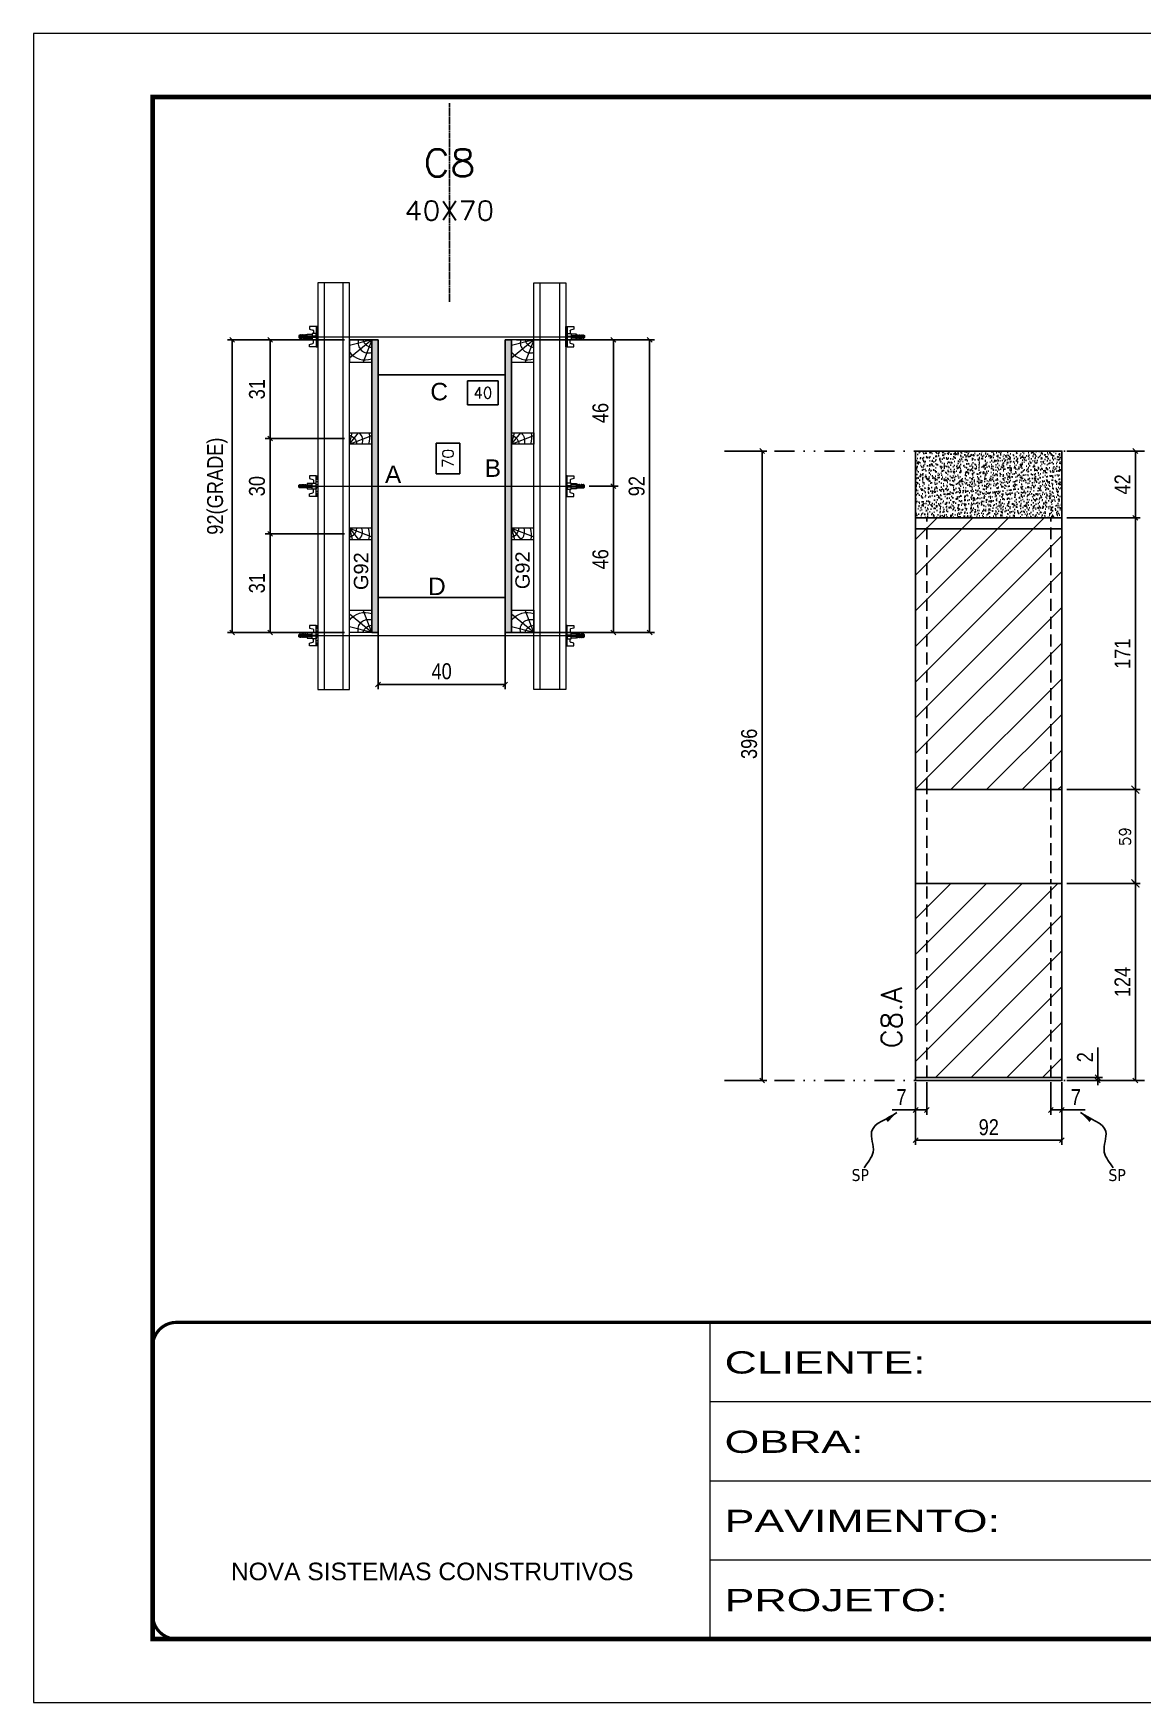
# Model space of a CAD drawing. Extents: x 2949 to 9230, y 1140 to 12527.
# Drawn here: x 6146 to 6844, y 3437 to 4487 of the extents above; entities that cross this region are included whole.
import ezdxf
from ezdxf.enums import TextEntityAlignment as Align

# ---------------------------------------------------------------- set-up
doc = ezdxf.new("R2010")
doc.units = 0
for name, pattern in [('CONTINUO', [0]), ('DASHED', [0.75, 0.5, -0.25]), ('DIVIDE2', [0.625, 0.25, -0.125, 0, -0.125, 0, -0.125]), ('HIDDEN', [0.375, 0.25, -0.125])]:
    doc.linetypes.add(name, pattern=pattern)
for name, color, linetype in [('CHAPA', 1, 'Continuous'), ('COTA', 241, 'Continuous'), ('cotas', 4, 'Continuous'), ('MEIO_PONT', 93, 'Continuous'), ('Nível', 160, 'Continuous'), ('Painéis', 200, 'Continuous'), ('SARR_2.2x7', 40, 'Continuous'), ('Sarrafo de Pressão', 42, 'HIDDEN'), ('texto', 7, 'Continuous'), ('Texto de Titulo', 7, 'Continuous'), ('Texto Qtd Sarr', 242, 'Continuous'), ('TEXTO_GERAL', 7, 'Continuous')]:
    doc.layers.add(name, color=color, linetype=linetype)
for name, color, linetype, lineweight in [('Folhas', 255, 'Continuous', 9), ('Hachura', 251, 'Continuous', 9), ('Madeira', 126, 'Continuous', 18), ('Perfil Metálico', 224, 'Continuous', 18), ('SARRAFO DE PRESSAO', 251, 'DASHED', 9), ('Texto Seção', 7, 'Continuous', 15)]:
    doc.layers.add(name, color=color, linetype=linetype, lineweight=lineweight)
doc.styles.add('ARIAL', font='arial.ttf')
doc.styles.add('COTA TECNICA', font='techl___.ttf', dxfattribs={"height": 10})
doc.styles.add('COTA TECNICA 2X', font='techl___.ttf', dxfattribs={"height": 10})
doc.styles.add('COTA TECNICA-50', font='techl___.ttf', dxfattribs={"height": 10})
doc.styles.add('REGUA-120', font='ROMANS.shx', dxfattribs={"height": 15})
doc.styles.add('ROMANS', font='romans.shx')
doc.styles.add('SANSSERIF', font='sas_____.pfb')
doc.styles.get("Standard").update_dxf_attribs({"font": 'arial.ttf'})
doc.styles.add('Tecnologia', font='')
doc.styles.get('Tecnologia').set_extended_font_data('Forgotten Futurist')
doc.dimstyles.new('COTA PAINEL-50', dxfattribs={"dimtxt": 10, "dimasz": 3, "dimexe": 3, "dimexo": 3, "dimgap": 3, "dimtad": 1, "dimdec": 1, "dimzin": 12, "dimdsep": 46, "dimtxsty": 'COTA TECNICA-50', "dimblk1": 'OBLIQUE', "dimblk2": 'OBLIQUE', "dimsah": 1, "dimcen": 0.9, "dimclrd": 4, "dimclre": 4, "dimclrt": 240, "dimadec": 1, "dimazin": 3, "dimtfac": 1, "dimtdec": 1, "dimtmove": 0, "dimatfit": 3, "dimfxl": 1, "dimtolj": 1, "dimtzin": 12, "dimarcsym": 0})
doc.dimstyles.new('Cota Paínel', dxfattribs={"dimtxt": 7, "dimasz": 5, "dimexe": 3, "dimexo": 3, "dimgap": 3, "dimtad": 1, "dimdec": 1, "dimzin": 12, "dimdsep": 46, "dimtxsty": 'ROMANS', "dimblk": 'ARCHTICK', "dimcen": 0, "dimclrd": 4, "dimclre": 4, "dimclrt": 1, "dimadec": 1, "dimazin": 3, "dimtfac": 1, "dimtdec": 1, "dimtmove": 0, "dimatfit": 3, "dimldrblk": 'OBLIQUE', "dimfxl": 1, "dimtolj": 1, "dimtzin": 12, "dimarcsym": 0})
doc.dimstyles.new('PAINEL', dxfattribs={"dimtxt": 10, "dimasz": 3, "dimexe": 3, "dimexo": 3, "dimgap": 3, "dimtad": 1, "dimdec": 1, "dimzin": 12, "dimdsep": 46, "dimtxsty": 'COTA TECNICA', "dimblk1": 'OBLIQUE', "dimblk2": 'OBLIQUE', "dimsah": 1, "dimcen": 0.9, "dimclrd": 4, "dimclre": 4, "dimclrt": 240, "dimadec": 1, "dimazin": 3, "dimtfac": 1, "dimtdec": 1, "dimtmove": 0, "dimatfit": 3, "dimfxl": 1, "dimtolj": 1, "dimtzin": 12, "dimarcsym": 0})
doc.dimstyles.new('SECAO PILAR', dxfattribs={"dimtxt": 10, "dimasz": 3, "dimexe": 3, "dimexo": 3, "dimgap": 3, "dimtad": 1, "dimdec": 1, "dimlfac": 0.5, "dimzin": 12, "dimdsep": 46, "dimtxsty": 'COTA TECNICA 2X', "dimblk1": 'OBLIQUE', "dimblk2": 'OBLIQUE', "dimsah": 1, "dimcen": 0.9, "dimclrd": 256, "dimclre": 256, "dimclrt": 256, "dimadec": 1, "dimazin": 3, "dimtfac": 1, "dimtdec": 1, "dimtmove": 0, "dimatfit": 3, "dimfxl": 1, "dimtolj": 1, "dimtzin": 12, "dimarcsym": 0})
doc.dimstyles.new('SECÇÃO 2', dxfattribs={"dimtxt": 7, "dimasz": 6, "dimexe": 0.18, "dimexo": 2, "dimgap": -4, "dimtad": 3, "dimdec": 1, "dimlfac": 0.5, "dimzin": 12, "dimdsep": 46, "dimtxsty": 'ROMANS', "dimblk": 'ARCHTICK', "dimcen": 0.09, "dimse1": 1, "dimse2": 1, "dimsd1": 1, "dimsd2": 1, "dimclrd": 180, "dimclre": 5, "dimclrt": 1, "dimadec": 0, "dimazin": 3, "dimtfac": 1, "dimtdec": 1, "dimtofl": 0, "dimtmove": 0, "dimatfit": 3, "dimldrblk": 'ARCHTICK', "dimfxl": 1, "dimtolj": 1, "dimtzin": 0, "dimarcsym": 0})
doc.dimstyles.get("Standard").update_dxf_attribs({"dimtxt": 0.18, "dimasz": 0.18, "dimexe": 0.18, "dimexo": 0.0625, "dimgap": 0.09, "dimtad": 0, "dimtih": 1, "dimtoh": 1, "dimdec": 4, "dimzin": 0, "dimdsep": 46, "dimtxsty": 'Standard', "dimcen": 0.09, "dimadec": 0, "dimazin": 0, "dimtfac": 1, "dimtdec": 4, "dimtofl": 0, "dimtmove": 0, "dimatfit": 3, "dimfxl": 1, "dimtolj": 1, "dimtzin": 0, "dimarcsym": 0})

# ---------------------------------------------------------------- blocks, each defined once
blk = doc.blocks.new('9999999999')
at = {"color": 30, "linetype": 'CONTINUO'}
for p, q in [((98564.6, 34230.2), (98564.6, 34429.4)), ((98564.6, 34379.6), (99584, 34379.6)), ((98564.6, 34329.8), (99488, 34329.8)), ((98564.6, 34280), (99488, 34280))]:
    blk.add_line(p, q, dxfattribs=at)
at = {"color": 30, "linetype": 'CONTINUO', "const_width": 2}
blk.add_lwpolyline([(99584, 34230.2), (99584, 34414.4, 0.414214), (99569, 34429.4), (98229, 34429.4, 0.414214), (98214, 34414.4), (98214, 34245.2, 0.414214), (98229, 34230.2), (99584, 34230.2)], format="xyb", dxfattribs=at)
at = {"layer": 'Folhas'}
blk.add_lwpolyline([(98139, 34190.2), (99624, 34190.2), (99624, 35240.2), (98139, 35240.2)], close=True, dxfattribs=at)
at = {"layer": 'Folhas', "color": 30, "const_width": 3}
blk.add_lwpolyline([(98214, 34230.2), (99584, 34230.2), (99584, 35200.2), (98214, 35200.2)], close=True, dxfattribs=at)
at = {"color": 7, "linetype": 'Continuous', "ltscale": 5, "style": 'ARIAL'}
blk.add_text('NOVA SISTEMAS CONSTRUTIVOS', height=11.059, dxfattribs=at).set_placement((98263.2, 34267.2))
at = {"layer": 'Folhas', "color": 7, "style": 'Tecnologia', "width": 1.5}
for s, p in [('CLIENTE:', (98573.7, 34397.2)), ('OBRA:', (98573.7, 34347.3)), ('PAVIMENTO:', (98573.7, 34297.5)), ('PROJETO:', (98573.7, 34247.7))]:
    blk.add_text(s, height=14, dxfattribs=at).set_placement(p)
blk = doc.blocks.new('*D534')
at = {"layer": 'COTA', "color": 180, "lineweight": -2, "transparency": 16777216}
for p, q in [((6414.3, 4228.9), (6399.3, 4228.9)), ((6399.3, 4228.9), (6399.3, 4209.6)), ((6414.3, 4209.6), (6414.3, 4228.9)), ((6399.3, 4209.6), (6414.3, 4209.6))]:
    blk.add_line(p, q, dxfattribs=at)
at = {"layer": 'Defpoints', "color": 0, "transparency": 16777216}
for p in [(6362.8, 4271.9), (6362.8, 4131.9), (6418.3, 4131.9)]:
    blk.add_point(p, dxfattribs=at)
at = {"layer": 'COTA', "color": 1, "transparency": 16777216, "insert": (6406.8, 4219.3), "char_height": 7, "attachment_point": 5, "rotation": 90, "style": 'ROMANS'}
blk.add_mtext('\\A1;70', dxfattribs=at)
blk = doc.blocks.new('_ArchTick')
at = {"color": 0, "linetype": 'ByBlock', "const_width": 0.15}
blk.add_lwpolyline([(-0.5, -0.5), (0.5, 0.5)], dxfattribs=at)
blk = doc.blocks.new('_Oblique')
at = {"color": 0, "linetype": 'ByBlock', "lineweight": -2}
blk.add_line((-0.5, -0.5), (0.5, 0.5), dxfattribs=at)
blk = doc.blocks.new('*D535')
at = {"layer": 'COTA', "lineweight": -2, "transparency": 16777216}
for p, q in [((6449.8, 4293.9), (6536.6, 4293.9)), ((6533.6, 4293.9), (6533.6, 4109.9)), ((6449.8, 4109.9), (6536.6, 4109.9))]:
    blk.add_line(p, q, dxfattribs=at)
at = {"layer": 'Defpoints', "color": 0, "transparency": 16777216}
for p in [(6446.8, 4293.9), (6446.8, 4109.9), (6533.6, 4109.9)]:
    blk.add_point(p, dxfattribs=at)
at = {"layer": 'COTA', "lineweight": -2, "transparency": 16777216, "xscale": 3, "yscale": 3, "zscale": 3}
for p, rotation in [((6533.6, 4293.9), 90), ((6533.6, 4109.9), 270)]:
    blk.add_blockref('_Oblique', p, dxfattribs=dict(at, rotation=rotation))
at = {"layer": 'COTA', "transparency": 16777216, "insert": (6525.5, 4201.9), "char_height": 10, "attachment_point": 5, "rotation": 90, "style": 'COTA TECNICA 2X'}
blk.add_mtext('\\A1;92', dxfattribs=at)
blk = doc.blocks.new('*D536')
at = {"layer": 'COTA', "lineweight": -2, "transparency": 16777216}
for p, q in [((6483.8, 4293.9), (6513.8, 4293.9)), ((6510.8, 4293.9), (6510.8, 4201.9)), ((6495.6, 4201.9), (6513.8, 4201.9))]:
    blk.add_line(p, q, dxfattribs=at)
at = {"layer": 'Defpoints', "color": 0, "transparency": 16777216}
for p in [(6480.8, 4293.9), (6492.6, 4201.9), (6510.8, 4201.9)]:
    blk.add_point(p, dxfattribs=at)
at = {"layer": 'COTA', "lineweight": -2, "transparency": 16777216, "xscale": 3, "yscale": 3, "zscale": 3}
for p, rotation in [((6510.8, 4293.9), 90), ((6510.8, 4201.9), 270)]:
    blk.add_blockref('_Oblique', p, dxfattribs=dict(at, rotation=rotation))
at = {"layer": 'COTA', "transparency": 16777216, "insert": (6502.7, 4247.9), "char_height": 10, "attachment_point": 5, "rotation": 90, "style": 'COTA TECNICA 2X'}
blk.add_mtext('\\A1;46', dxfattribs=at)
blk = doc.blocks.new('*D537')
at = {"layer": 'COTA', "lineweight": -2, "transparency": 16777216}
for p, q in [((6495.6, 4201.9), (6513.8, 4201.9)), ((6510.8, 4109.9), (6510.8, 4201.9)), ((6483.8, 4109.9), (6513.8, 4109.9))]:
    blk.add_line(p, q, dxfattribs=at)
at = {"layer": 'Defpoints', "color": 0, "transparency": 16777216}
for p in [(6492.6, 4201.9), (6510.8, 4201.9), (6480.8, 4109.9)]:
    blk.add_point(p, dxfattribs=at)
at = {"layer": 'COTA', "lineweight": -2, "transparency": 16777216, "xscale": 3, "yscale": 3, "zscale": 3}
for p, rotation in [((6510.8, 4201.9), 90), ((6510.8, 4109.9), 270)]:
    blk.add_blockref('_Oblique', p, dxfattribs=dict(at, rotation=rotation))
at = {"layer": 'COTA', "transparency": 16777216, "insert": (6502.7, 4155.9), "char_height": 10, "attachment_point": 5, "rotation": 90, "style": 'COTA TECNICA 2X'}
blk.add_mtext('\\A1;46', dxfattribs=at)
blk = doc.blocks.new('*D538')
at = {"layer": 'COTA', "color": 180, "lineweight": -2, "transparency": 16777216}
for p, q in [((6438.3, 4268.1), (6419, 4268.1)), ((6419, 4268.1), (6419, 4253.1)), ((6438.3, 4253.1), (6438.3, 4268.1)), ((6419, 4253.1), (6438.3, 4253.1))]:
    blk.add_line(p, q, dxfattribs=at)
at = {"layer": 'Defpoints', "color": 0, "transparency": 16777216}
for p in [(6362.8, 4271.9), (6442.8, 4271.9), (6442.8, 4249.1)]:
    blk.add_point(p, dxfattribs=at)
at = {"layer": 'COTA', "color": 1, "transparency": 16777216, "insert": (6428.7, 4260.6), "char_height": 7, "attachment_point": 5, "style": 'ROMANS'}
blk.add_mtext('\\A1;40', dxfattribs=at)
blk = doc.blocks.new('titulo1')
at = {"layer": 'Defpoints', "color": 252, "linetype": 'HIDDEN', "ltscale": 2}
blk.add_line((0, 0), (0, 125), dxfattribs=at)
at = {"layer": 'Defpoints', "style": 'ROMANS', "oblique": 15}
blk.add_attdef('FOLHA', text='', height=10, dxfattribs=at).set_placement((0, 15.6), align=Align.MIDDLE_CENTER)
at = {"layer": 'Texto Qtd Sarr', "color": 3, "style": 'ROMANS', "oblique": 15}
for tag, height, p in [('TITULO', 17, (0, 71.4)), ('SEÇÃO', 12, (0, 41.5))]:
    blk.add_attdef(tag, text='', height=height, dxfattribs=at).set_placement(p, align=Align.MIDDLE_CENTER)
blk = doc.blocks.new('PONTALETE')
at = {"layer": 'Madeira'}
for q in [(2.71, 7), (7, 5.76), (7, 1.74)]:
    blk.add_line((0, 0), q, dxfattribs=at)
blk.add_lwpolyline([(0, 0), (7, 0), (7, 7), (0, 7)], close=True, dxfattribs=at)
for centre, radius, start, end in [((2.04, 0.06), 6.23, 37.2818, 109.0913), ((1.09, 0.9), 3.19, 343.603, 109.9847), ((-0.21, -0.78), 3.09, 14.6322, 86.0383)]:
    blk.add_arc(centre, radius, start, end, dxfattribs=at)
blk = doc.blocks.new('*D539')
at = {"layer": 'COTA', "lineweight": -2, "transparency": 16777216}
for p, q in [((6341.8, 4293.9), (6268.1, 4293.9)), ((6271.1, 4293.9), (6271.1, 4109.9)), ((6341.8, 4109.9), (6268.1, 4109.9))]:
    blk.add_line(p, q, dxfattribs=at)
at = {"layer": 'Defpoints', "color": 0, "transparency": 16777216}
for p in [(6344.8, 4293.9), (6271.1, 4109.9), (6344.8, 4109.9)]:
    blk.add_point(p, dxfattribs=at)
at = {"layer": 'COTA', "lineweight": -2, "transparency": 16777216, "xscale": 3, "yscale": 3, "zscale": 3}
for p, rotation in [((6271.1, 4293.9), 90), ((6271.1, 4109.9), 270)]:
    blk.add_blockref('_Oblique', p, dxfattribs=dict(at, rotation=rotation))
at = {"layer": 'COTA', "transparency": 16777216, "insert": (6261.8, 4201.9), "char_height": 10, "attachment_point": 5, "rotation": 90, "style": 'COTA TECNICA 2X'}
blk.add_mtext('\\A1;92(GRADE)', dxfattribs=at)
blk = doc.blocks.new('MEIO PONTALETE')
at = {"layer": 'Madeira'}
for q in [(2.71, 7), (3.5, 2.88), (3.5, 0.87)]:
    blk.add_line((0, 0), q, dxfattribs=at)
blk.add_lwpolyline([(0, 0), (3.5, 0), (3.5, 7), (0, 7)], close=True, dxfattribs=at)
for centre, radius, start, end in [((2.04, 0.06), 6.23, 76.4499, 109.0913), ((1.09, 0.9), 3.19, 40.9063, 109.9847), ((-0.21, -0.78), 3.09, 14.6322, 86.0383)]:
    blk.add_arc(centre, radius, start, end, dxfattribs=at)
blk = doc.blocks.new('*D540')
at = {"layer": 'COTA', "lineweight": -2, "transparency": 16777216}
for p, q in [((6341.8, 4171.9), (6291.9, 4171.9)), ((6294.9, 4171.9), (6294.9, 4109.9)), ((6341.8, 4109.9), (6291.9, 4109.9))]:
    blk.add_line(p, q, dxfattribs=at)
at = {"layer": 'Defpoints', "color": 0, "transparency": 16777216}
for p in [(6344.8, 4171.9), (6294.9, 4109.9), (6344.8, 4109.9)]:
    blk.add_point(p, dxfattribs=at)
at = {"layer": 'COTA', "lineweight": -2, "transparency": 16777216, "xscale": 3, "yscale": 3, "zscale": 3}
for p, rotation in [((6294.9, 4171.9), 90), ((6294.9, 4109.9), 270)]:
    blk.add_blockref('_Oblique', p, dxfattribs=dict(at, rotation=rotation))
at = {"layer": 'COTA', "transparency": 16777216, "insert": (6286.7, 4140.9), "char_height": 10, "attachment_point": 5, "rotation": 90, "style": 'COTA TECNICA 2X'}
blk.add_mtext('\\A1;31', dxfattribs=at)
blk = doc.blocks.new('C')
at = {"layer": 'Hachura', "color": 0}
for p, q in [((0, 3.22), (0, -3.22)), ((0.45, 3.22), (0, 3.22)), ((0.46, 3.16), (0, 3.16)), ((0.46, 3.05), (0, 3.05)), ((0.46, 2.88), (0, 2.88)), ((0, 2.75), (0, -1.16)), ((0.46, 2.65), (0, 2.65)), ((0.46, 2.23), (0, 2.23)), ((0.46, 1.51), (0, 1.51)), ((0.39, 0.49), (0.17, 0.49)), ((0.45, -3.23), (0.45, 3.22)), ((0.45, 3.22), (2.58, 3.22)), ((1.74, 0.97), (0.45, 0.97)), ((1.45, 0.1), (0.45, 0.1)), ((1.35, 1.94), (1.35, 0.96)), ((2.58, 2.39), (1.47, 2.09)), ((1.74, -0.97), (1.74, 0.97)), ((1.74, 0.97), (1.74, 0.84)), ((1.74, 0.97), (1.74, 0.84)), ((1.74, 0.84), (3.35, 0.84)), ((3.35, 0.45), (1.74, 0.45)), ((2.58, 3.22), (2.58, 2.39)), ((3.32, 0.84), (3.32, -0.84)), ((3.35, 0.84), (3.35, -0.84)), ((3.68, 0.45), (3.35, 0.45)), ((3.84, -0.52), (3.35, 0.45)), ((3.35, 0.06), (3.67, -0.57)), ((3.68, 0.45), (4.16, -0.52)), ((3.72, 0.5), (4.25, -0.57)), ((4.37, -0.55), (3.83, 0.53)), ((4.15, 0.45), (3.93, 0.45)), ((4.42, -0.52), (3.93, 0.45)), ((4.15, 0.45), (4.26, 0.45)), ((4.26, 0.45), (4.74, -0.52)), ((4.3, 0.5), (4.83, -0.57)), ((4.95, -0.55), (4.41, 0.53)), ((4.51, 0.45), (4.84, 0.45)), ((5, -0.52), (4.51, 0.45)), ((4.84, 0.45), (5.32, -0.52)), ((4.88, 0.5), (5.41, -0.57)), ((5.53, -0.55), (4.99, 0.53)), ((5.58, -0.52), (5.09, 0.45)), ((5.42, 0.45), (5.09, 0.45)), ((5.58, -0.52), (5.09, 0.45)), ((5.42, 0.45), (5.74, -0.19)), ((5.46, 0.5), (5.74, -0.07)), ((5.74, 0.19), (5.57, 0.53)), ((5.74, 0.32), (5.68, 0.45)), ((5.68, 0.45), (5.74, 0.45)), ((5.74, 0.45), (5.9, 0.29)), ((5.74, 0.45), (5.74, -0.52)), ((5.9, -0.36), (5.9, 0.29)), ((0.45, 0), (0, 0)), ((0.46, -1.52), (0, -1.52)), ((0.46, -2.23), (0, -2.23)), ((0.46, -2.65), (0, -2.65)), ((0.46, -2.88), (0, -2.88)), ((0.46, -3.05), (0, -3.05)), ((0.46, -3.16), (0, -3.16)), ((0, -3.22), (2.57, -3.22)), ((0.08, -0.48), (0.29, -0.48)), ((0.29, -0.48), (0.4, -0.48)), ((0.45, 0), (0.45, -0.97)), ((0.45, -0.16), (1.45, -0.16)), ((0.45, -0.65), (0.45, -0.32)), ((0.45, -3.23), (0.45, -0.65)), ((0.45, -0.97), (1.74, -0.97)), ((1.35, -1.94), (1.35, -0.97)), ((2.58, -2.39), (1.47, -2.1)), ((3.35, -0.32), (1.74, -0.32)), ((3.35, -0.84), (1.74, -0.84)), ((2.58, -3.23), (2.58, -2.39)), ((3.35, -0.07), (3.58, -0.52)), ((3.35, -0.52), (3.58, -0.52)), ((3.84, -0.52), (4.16, -0.52)), ((4.42, -0.52), (4.74, -0.52)), ((4.63, -0.52), (4.74, -0.52)), ((5, -0.52), (5.32, -0.52)), ((5.58, -0.52), (5.74, -0.52)), ((5.74, -0.52), (5.9, -0.36)), ((5.74, -0.52), (5.74, -0.52))]:
    blk.add_line(p, q, dxfattribs=at)
for centre, radius, start, end in [((1.52, 1.94), 0.161, 104.7436, 180), ((1.44, -0.03), 0.129, 272.695, 87.305), ((3.81, 0.39), 0.143, 25.5688, 154.4312), ((4.39, 0.39), 0.143, 25.5688, 154.4312), ((4.97, 0.39), 0.143, 25.5688, 154.4312), ((5.55, 0.39), 0.143, 25.5688, 154.4312), ((0.17, -0.37), 0.174, 221.744, 317.8592), ((1.52, -1.94), 0.161, 180, 255.2564), ((3.71, -0.4), 0.174, 222.1408, 318.256), ((4.29, -0.4), 0.174, 222.1408, 318.256), ((4.87, -0.4), 0.174, 222.1408, 318.256), ((5.45, -0.4), 0.174, 222.1408, 318.256), ((5.61, -0.4), 0.174, 317.8592, 318.256)]:
    blk.add_arc(centre, radius, start, end, dxfattribs=at)
blk = doc.blocks.new('*D477')
at = {"layer": 'COTA', "lineweight": -2, "transparency": 16777216}
for p, q in [((6341.8, 4293.9), (6291.9, 4293.9)), ((6294.9, 4293.9), (6294.9, 4231.9)), ((6341.8, 4231.9), (6291.9, 4231.9))]:
    blk.add_line(p, q, dxfattribs=at)
at = {"layer": 'Defpoints', "color": 0, "transparency": 16777216}
for p in [(6344.8, 4293.9), (6294.9, 4231.9), (6344.8, 4231.9)]:
    blk.add_point(p, dxfattribs=at)
at = {"layer": 'COTA', "lineweight": -2, "transparency": 16777216, "xscale": 3, "yscale": 3, "zscale": 3}
for p, rotation in [((6294.9, 4293.9), 90), ((6294.9, 4231.9), 270)]:
    blk.add_blockref('_Oblique', p, dxfattribs=dict(at, rotation=rotation))
at = {"layer": 'COTA', "transparency": 16777216, "insert": (6286.7, 4262.9), "char_height": 10, "attachment_point": 5, "rotation": 90, "style": 'COTA TECNICA 2X'}
blk.add_mtext('\\A1;31', dxfattribs=at)
blk = doc.blocks.new('*D478')
at = {"layer": 'COTA', "lineweight": -2, "transparency": 16777216}
for p, q in [((6341.8, 4231.9), (6291.9, 4231.9)), ((6294.9, 4231.9), (6294.9, 4171.9)), ((6341.8, 4171.9), (6291.9, 4171.9))]:
    blk.add_line(p, q, dxfattribs=at)
at = {"layer": 'Defpoints', "color": 0, "transparency": 16777216}
for p in [(6344.8, 4231.9), (6294.9, 4171.9), (6344.8, 4171.9)]:
    blk.add_point(p, dxfattribs=at)
at = {"layer": 'COTA', "lineweight": -2, "transparency": 16777216, "xscale": 3, "yscale": 3, "zscale": 3}
for p, rotation in [((6294.9, 4231.9), 90), ((6294.9, 4171.9), 270)]:
    blk.add_blockref('_Oblique', p, dxfattribs=dict(at, rotation=rotation))
at = {"layer": 'COTA', "transparency": 16777216, "insert": (6286.7, 4201.9), "char_height": 10, "attachment_point": 5, "rotation": 90, "style": 'COTA TECNICA 2X'}
blk.add_mtext('\\A1;30', dxfattribs=at)
blk = doc.blocks.new('*D479')
at = {"layer": 'COTA', "lineweight": -2, "transparency": 16777216}
for p, q in [((6362.8, 4125.3), (6362.8, 4074.2)), ((6442.8, 4125.3), (6442.8, 4074.2)), ((6362.8, 4077.2), (6442.8, 4077.2))]:
    blk.add_line(p, q, dxfattribs=at)
at = {"layer": 'Defpoints', "color": 0, "transparency": 16777216}
for p in [(6362.8, 4128.3), (6442.8, 4128.3), (6442.8, 4077.2)]:
    blk.add_point(p, dxfattribs=at)
at = {"layer": 'COTA', "lineweight": -2, "transparency": 16777216, "xscale": 3, "yscale": 3, "zscale": 3, "rotation": 180}
blk.add_blockref('_Oblique', (6362.8, 4077.2), dxfattribs=at)
at = {"layer": 'COTA', "lineweight": -2, "transparency": 16777216, "xscale": 3, "yscale": 3, "zscale": 3}
blk.add_blockref('_Oblique', (6442.8, 4077.2), dxfattribs=at)
at = {"layer": 'COTA', "transparency": 16777216, "insert": (6402.8, 4085.4), "char_height": 10, "attachment_point": 5, "style": 'COTA TECNICA 2X'}
blk.add_mtext('\\A1;40', dxfattribs=at)
blk = doc.blocks.new('*D920')
at = {"layer": 'cotas', "color": 4, "linetype": 'ByBlock', "lineweight": -2, "transparency": 16777216}
for p, q in [((6583.7, 4224), (6607.4, 4224)), ((6604.4, 4224), (6604.4, 3828)), ((6583.7, 3828), (6607.4, 3828))]:
    blk.add_line(p, q, dxfattribs=at)
at = {"layer": 'Defpoints', "color": 0, "linetype": 'ByBlock', "transparency": 16777216}
for p in [(6580.7, 4224), (6580.7, 3828), (6604.4, 3828)]:
    blk.add_point(p, dxfattribs=at)
at = {"layer": 'cotas', "color": 4, "linetype": 'ByBlock', "lineweight": -2, "transparency": 16777216, "xscale": 3, "yscale": 3, "zscale": 3}
for p, rotation in [((6604.4, 4224), 90), ((6604.4, 3828), 270)]:
    blk.add_blockref('_Oblique', p, dxfattribs=dict(at, rotation=rotation))
at = {"layer": 'cotas', "color": 240, "linetype": 'ByBlock', "transparency": 16777216, "insert": (6596.2, 4039.8), "char_height": 10, "attachment_point": 5, "rotation": 90, "style": 'COTA TECNICA'}
blk.add_mtext('\\A1;396', dxfattribs=at)
blk = doc.blocks.new('*D480')
at = {"layer": 'COTA', "color": 4, "lineweight": -2, "transparency": 16777216}
for p, q in [((6700.9, 3827), (6700.9, 3787.5)), ((6792.9, 3827), (6792.9, 3787.5)), ((6700.9, 3790.5), (6792.9, 3790.5))]:
    blk.add_line(p, q, dxfattribs=at)
at = {"layer": 'Defpoints', "color": 0, "transparency": 16777216}
for p in [(6700.9, 3830), (6792.9, 3830), (6792.9, 3790.5)]:
    blk.add_point(p, dxfattribs=at)
at = {"layer": 'COTA', "color": 4, "lineweight": -2, "transparency": 16777216, "xscale": 3, "yscale": 3, "zscale": 3, "rotation": 180}
blk.add_blockref('_Oblique', (6700.9, 3790.5), dxfattribs=at)
at = {"layer": 'COTA', "color": 4, "lineweight": -2, "transparency": 16777216, "xscale": 3, "yscale": 3, "zscale": 3}
blk.add_blockref('_Oblique', (6792.9, 3790.5), dxfattribs=at)
at = {"layer": 'COTA', "color": 240, "transparency": 16777216, "insert": (6746.9, 3798.6), "char_height": 10, "attachment_point": 5, "style": 'COTA TECNICA'}
blk.add_mtext('\\A1;92', dxfattribs=at)
blk = doc.blocks.new('*D481')
at = {"layer": 'COTA', "color": 4, "lineweight": -2, "transparency": 16777216}
for p, q in [((6795.9, 3952), (6842.1, 3952)), ((6839.1, 3828), (6839.1, 3952)), ((6795.9, 3828), (6842.1, 3828))]:
    blk.add_line(p, q, dxfattribs=at)
at = {"layer": 'Defpoints', "color": 0, "transparency": 16777216}
for p in [(6792.9, 3952), (6839.1, 3952), (6792.9, 3828)]:
    blk.add_point(p, dxfattribs=at)
at = {"layer": 'COTA', "color": 4, "lineweight": -2, "transparency": 16777216, "xscale": 3, "yscale": 3, "zscale": 3}
for p, rotation in [((6839.1, 3952), 90), ((6839.1, 3828), 270)]:
    blk.add_blockref('_Oblique', p, dxfattribs=dict(at, rotation=rotation))
at = {"layer": 'COTA', "color": 240, "transparency": 16777216, "insert": (6831, 3890), "char_height": 10, "attachment_point": 5, "rotation": 90, "style": 'COTA TECNICA-50'}
blk.add_mtext('\\A1;124', dxfattribs=at)
blk = doc.blocks.new('*D482')
at = {"layer": 'COTA', "color": 4, "lineweight": -2, "transparency": 16777216}
for p, q in [((6815.4, 3830), (6815.4, 3848.8)), ((6795.9, 3830), (6818.4, 3830)), ((6795.9, 3828), (6818.4, 3828)), ((6815.4, 3828), (6815.4, 3830)), ((6815.4, 3828), (6815.4, 3825))]:
    blk.add_line(p, q, dxfattribs=at)
at = {"layer": 'Defpoints', "color": 0, "transparency": 16777216}
for p in [(6792.9, 3830), (6792.9, 3828), (6815.4, 3828)]:
    blk.add_point(p, dxfattribs=at)
at = {"layer": 'COTA', "color": 4, "lineweight": -2, "transparency": 16777216, "xscale": 3, "yscale": 3, "zscale": 3}
for p, rotation in [((6815.4, 3830), 270), ((6815.4, 3828), 90)]:
    blk.add_blockref('_Oblique', p, dxfattribs=dict(at, rotation=rotation))
at = {"layer": 'COTA', "color": 240, "transparency": 16777216, "insert": (6807.4, 3842.7), "char_height": 10, "attachment_point": 5, "rotation": 90, "style": 'COTA TECNICA-50'}
blk.add_mtext('\\A1;2', dxfattribs=at)
blk = doc.blocks.new('*D483')
at = {"layer": 'COTA', "color": 4, "linetype": 'ByBlock', "lineweight": -2, "transparency": 16777216}
for p, q in [((6795.9, 4182), (6842.1, 4182)), ((6839.1, 4011), (6839.1, 4182)), ((6795.9, 4011), (6842.1, 4011))]:
    blk.add_line(p, q, dxfattribs=at)
at = {"layer": 'Defpoints', "color": 0, "linetype": 'ByBlock', "transparency": 16777216}
for p in [(6792.9, 4182), (6839.1, 4182), (6792.9, 4011)]:
    blk.add_point(p, dxfattribs=at)
at = {"layer": 'COTA', "color": 4, "linetype": 'ByBlock', "lineweight": -2, "transparency": 16777216, "xscale": 3, "yscale": 3, "zscale": 3}
for p, rotation in [((6839.1, 4182), 90), ((6839.1, 4011), 270)]:
    blk.add_blockref('_Oblique', p, dxfattribs=dict(at, rotation=rotation))
at = {"layer": 'COTA', "color": 240, "linetype": 'ByBlock', "transparency": 16777216, "insert": (6831, 4096.5), "char_height": 10, "attachment_point": 5, "rotation": 90, "style": 'COTA TECNICA'}
blk.add_mtext('\\A1;171', dxfattribs=at)
blk = doc.blocks.new('*D921')
at = {"layer": 'COTA', "color": 4, "linetype": 'ByBlock', "lineweight": -2, "transparency": 16777216}
for p, q in [((6795.9, 4224), (6842.1, 4224)), ((6839.1, 4224), (6839.1, 4182)), ((6795.9, 4182), (6842.1, 4182))]:
    blk.add_line(p, q, dxfattribs=at)
at = {"layer": 'Defpoints', "color": 0, "linetype": 'ByBlock', "transparency": 16777216}
for p in [(6792.9, 4224), (6792.9, 4182), (6839.1, 4182)]:
    blk.add_point(p, dxfattribs=at)
at = {"layer": 'COTA', "color": 4, "linetype": 'ByBlock', "lineweight": -2, "transparency": 16777216, "xscale": 3, "yscale": 3, "zscale": 3}
for p, rotation in [((6839.1, 4224), 90), ((6839.1, 4182), 270)]:
    blk.add_blockref('_Oblique', p, dxfattribs=dict(at, rotation=rotation))
at = {"layer": 'COTA', "color": 240, "linetype": 'ByBlock', "transparency": 16777216, "insert": (6831, 4203), "char_height": 10, "attachment_point": 5, "rotation": 90, "style": 'COTA TECNICA'}
blk.add_mtext('\\A1;42', dxfattribs=at)
blk = doc.blocks.new('*D402')
at = {"layer": 'COTA', "color": 4, "lineweight": -2, "transparency": 16777216}
for p, q in [((6700.9, 3825), (6700.9, 3806.5)), ((6707.9, 3827), (6707.9, 3806.5)), ((6700.9, 3809.5), (6686.1, 3809.5)), ((6707.9, 3809.5), (6700.9, 3809.5))]:
    blk.add_line(p, q, dxfattribs=at)
at = {"layer": 'Defpoints', "color": 0, "transparency": 16777216}
for p in [(6700.9, 3828), (6707.9, 3830), (6700.9, 3809.5)]:
    blk.add_point(p, dxfattribs=at)
at = {"layer": 'COTA', "color": 4, "lineweight": -2, "transparency": 16777216, "xscale": 3, "yscale": 3, "zscale": 3, "rotation": 180}
blk.add_blockref('_Oblique', (6700.9, 3809.5), dxfattribs=at)
at = {"layer": 'COTA', "color": 4, "lineweight": -2, "transparency": 16777216, "xscale": 3, "yscale": 3, "zscale": 3}
blk.add_blockref('_Oblique', (6707.9, 3809.5), dxfattribs=at)
at = {"layer": 'COTA', "color": 240, "transparency": 16777216, "insert": (6692, 3817.6), "char_height": 10, "attachment_point": 5, "style": 'COTA TECNICA-50'}
blk.add_mtext('\\A1;7', dxfattribs=at)
blk = doc.blocks.new('*D403')
at = {"layer": 'COTA', "color": 4, "lineweight": -2, "transparency": 16777216}
for p, q in [((6785.9, 3827), (6785.9, 3806.5)), ((6792.9, 3825), (6792.9, 3806.5)), ((6785.9, 3809.5), (6792.9, 3809.5)), ((6792.9, 3809.5), (6807.6, 3809.5))]:
    blk.add_line(p, q, dxfattribs=at)
at = {"layer": 'Defpoints', "color": 0, "transparency": 16777216}
for p in [(6785.9, 3830), (6792.9, 3828), (6792.9, 3809.5)]:
    blk.add_point(p, dxfattribs=at)
at = {"layer": 'COTA', "color": 4, "lineweight": -2, "transparency": 16777216, "xscale": 3, "yscale": 3, "zscale": 3, "rotation": 180}
blk.add_blockref('_Oblique', (6785.9, 3809.5), dxfattribs=at)
at = {"layer": 'COTA', "color": 4, "lineweight": -2, "transparency": 16777216, "xscale": 3, "yscale": 3, "zscale": 3}
blk.add_blockref('_Oblique', (6792.9, 3809.5), dxfattribs=at)
at = {"layer": 'COTA', "color": 240, "transparency": 16777216, "insert": (6801.7, 3817.6), "char_height": 10, "attachment_point": 5, "style": 'COTA TECNICA-50'}
blk.add_mtext('\\A1;7', dxfattribs=at)
blk = doc.blocks.new('*D1117')
at = {"layer": 'COTA', "color": 4, "lineweight": -2, "transparency": 16777216}
for p, q in [((6795.9, 4011), (6842.1, 4011)), ((6839.1, 4011), (6839.1, 3952)), ((6795.9, 3952), (6842.1, 3952))]:
    blk.add_line(p, q, dxfattribs=at)
at = {"layer": 'Defpoints', "color": 0, "transparency": 16777216}
for p in [(6792.9, 4011), (6792.9, 3952), (6839.1, 3952)]:
    blk.add_point(p, dxfattribs=at)
at = {"layer": 'COTA', "color": 4, "lineweight": -2, "transparency": 16777216, "xscale": 5, "yscale": 5, "zscale": 5}
for p, rotation in [((6839.1, 4011), 90), ((6839.1, 3952), 270)]:
    blk.add_blockref('_ArchTick', p, dxfattribs=dict(at, rotation=rotation))
at = {"layer": 'COTA', "color": 1, "transparency": 16777216, "insert": (6832.6, 3981.5), "char_height": 7, "attachment_point": 5, "rotation": 90, "style": 'ROMANS'}
blk.add_mtext('\\A1;59', dxfattribs=at)

msp = doc.modelspace()

# ---------------------------------------------------------------- hatches: boundary and pattern name
at = {"layer": 'COTA', "linetype": 'ByBlock'}
h = msp.add_hatch(dxfattribs=at)
h.set_pattern_fill('AR-CONC', color=256, scale=0.03)
h.set_pattern_definition([(50, (-122874.9665, -21505.8954), (5.46554007, -0.47817257), [0.5715, -6.2865]), (355, (-122874.9665, -21505.8954), (-1.05730264, 5.73170536), [0.4572, -5.02921753]), (100.4514447, (-122874.511, -21505.935), (4.40823741, 5.25353256), [0.48570026, -5.34270734]), (46.1842, (-122874.9665, -21504.3714), (8.13237123, -1.26126984), [0.85725, -9.42975]), (96.6355576, (-122874.289, -21504.4765), (7.122124, 7.42278374), [0.7285507, -8.01406824]), (351.184151, (-122874.9665, -21504.371), (7.122124, 7.42278374), [0.685799, -7.54379196]), (21, (-122874.2045, -21504.7524), (4.54843174, -3.06795595), [0.5715, -6.2865]), (326, (-122874.2045, -21504.7524), (1.85406085, 5.52563898), [0.4572, -5.0292]), (71.451445, (-122873.8255, -21505.008), (6.40249258, 2.45768307), [0.48570026, -5.34269813]), (37.5, (-122874.9665, -21505.8954), (0.092658098, 2.536651166), [0, -4.96824, 0, -5.1054, 0, -5.04825]), (7.5, (-122874.9665, -21505.8954), (2.004589875, 3.005417245), [0, -2.91084, 0, -4.85394, 0, -1.92405]), (327.5, (-122876.6658, -21505.8954), (4.067717855, -0.17186232), [0, -1.905, 0, -5.9436, 0, -7.8867]), (317.5, (-122877.4278, -21505.8954), (4.44387544, 0.76279473), [0, -2.4765, 0, -3.94716, 0, -5.6007])])
h.paths.add_polyline_path([(6792.86, 4181.99), (6792.86, 4223.99), (6700.86, 4223.99), (6700.86, 4181.99)])
at = {"layer": 'Hachura'}
h = msp.add_hatch(color=256, dxfattribs=at)
h.dxf.hatch_style = 1
h.paths.add_polyline_path([(6362.83, 4109.89), (6358.83, 4109.89), (6358.83, 4293.89), (6362.83, 4293.89)])
h = msp.add_hatch(color=256, dxfattribs=at)
h.dxf.hatch_style = 1
h.paths.add_polyline_path([(6362.83, 4109.89), (6358.83, 4109.89), (6358.83, 4293.89), (6362.83, 4293.89)])
h = msp.add_hatch(color=256, dxfattribs=at)
h.dxf.hatch_style = 1
h.paths.add_polyline_path([(6442.83, 4109.89), (6446.83, 4109.89), (6446.83, 4293.89), (6442.83, 4293.89)])
h = msp.add_hatch(color=256, dxfattribs=at)
h.dxf.hatch_style = 1
h.paths.add_polyline_path([(6442.83, 4109.89), (6446.83, 4109.89), (6446.83, 4293.89), (6442.83, 4293.89)])
at = {"layer": 'Hachura', "linetype": 'ByBlock'}
h = msp.add_hatch(dxfattribs=at)
h.set_pattern_fill('ANSI31', color=256, scale=5)
h.set_pattern_definition([(45, (-122874.967, -21505.895), (-11.2253202, 11.2253202), [])])
h.paths.add_polyline_path([(6792.86, 4181.99), (6700.86, 4181.99), (6700.86, 4010.99), (6792.86, 4010.99)])
h = msp.add_hatch(dxfattribs=at)
h.set_pattern_fill('ANSI31', color=256, scale=5)
h.set_pattern_definition([(45, (-122874.967, -21564.895), (-11.2253202, 11.2253202), [])])
h.paths.add_polyline_path([(6792.86, 3951.99), (6700.86, 3951.99), (6700.86, 3829.99), (6792.86, 3829.99)])

# ---------------------------------------------------------------- linework, layer by layer
at = {"layer": 'CHAPA'}
for points in [[(6362.83, 4109.89), (6358.83, 4109.89), (6358.83, 4293.89), (6362.83, 4293.89)], [(6362.83, 4109.89), (6358.83, 4109.89), (6358.83, 4293.89), (6362.83, 4293.89)], [(6442.83, 4109.89), (6446.83, 4109.89), (6446.83, 4293.89), (6442.83, 4293.89)], [(6442.83, 4109.89), (6446.83, 4109.89), (6446.83, 4293.89), (6442.83, 4293.89)]]:
    msp.add_lwpolyline(points, close=True, dxfattribs=at)
at = {"layer": 'COTA', "linetype": 'ByBlock'}
msp.add_lwpolyline([(6700.86, 4181.99), (6792.86, 4181.99), (6792.86, 4223.99), (6700.86, 4223.99)], close=True, dxfattribs=at)
at = {"layer": 'Hachura'}
for p, q in [((6314.03, 4295.89), (6487.83, 4295.9)), ((6314.03, 4201.89), (6487.83, 4201.88)), ((6314.03, 4107.89), (6487.83, 4107.88))]:
    msp.add_line(p, q, dxfattribs=at)
at = {"layer": 'Madeira'}
for points in [[(6358.83, 4109.89), (6344.83, 4109.89), (6344.83, 4293.89), (6358.83, 4293.89)], [(6446.83, 4109.89), (6460.83, 4109.89), (6460.83, 4293.89), (6446.83, 4293.89)]]:
    msp.add_lwpolyline(points, close=True, dxfattribs=at)
at = {"layer": 'Nível', "color": 4, "linetype": 'DIVIDE2', "ltscale": 50}
for p, q in [((6580.69, 4223.99), (7591.03, 4223.99)), ((6580.69, 3827.99), (7591.03, 3827.99))]:
    msp.add_line(p, q, dxfattribs=at)
at = {"layer": 'Painéis'}
for p, q in [((6792.86, 4181.99), (6700.86, 4181.99)), ((6700.86, 3951.99), (6700.86, 4010.99)), ((6792.86, 4010.99), (6792.86, 3951.99))]:
    msp.add_line(p, q, dxfattribs=at)
for points in [[(6442.83, 4271.89), (6362.83, 4271.89), (6362.83, 4131.89), (6442.83, 4131.89)], [(6700.86, 4010.99), (6792.86, 4010.99), (6792.86, 4181.99), (6700.86, 4181.99)], [(6700.86, 3829.99), (6792.86, 3829.99), (6792.86, 3951.99), (6700.86, 3951.99)], [(6700.86, 3829.99), (6792.86, 3829.99), (6792.86, 3827.99), (6700.86, 3827.99)]]:
    msp.add_lwpolyline(points, close=True, dxfattribs=at)
at = {"layer": 'Perfil Metálico'}
for points in [[(6324.83, 4073.89), (6344.83, 4073.89), (6344.83, 4329.89), (6324.83, 4329.89)], [(6340.83, 4329.89), (6328.83, 4329.89), (6328.83, 4073.89), (6340.83, 4073.89)], [(6480.83, 4073.89), (6460.83, 4073.89), (6460.83, 4329.89), (6480.83, 4329.89)], [(6464.83, 4329.89), (6476.83, 4329.89), (6476.83, 4073.89), (6464.83, 4073.89)]]:
    msp.add_lwpolyline(points, close=True, dxfattribs=at)
at = {"layer": 'SARR_2.2x7'}
msp.add_line((6700.86, 4174.99), (6792.86, 4174.99), dxfattribs=at)
at = {"layer": 'Sarrafo de Pressão', "ltscale": 30}
for p, q in [((6707.86, 4010.99), (6707.86, 4181.99)), ((6785.86, 4010.99), (6785.86, 4181.99)), ((6707.86, 3951.99), (6707.86, 4010.99)), ((6785.86, 4010.99), (6785.86, 3951.99)), ((6707.86, 3829.99), (6707.86, 3951.99)), ((6785.86, 3829.99), (6785.86, 3951.99))]:
    msp.add_line(p, q, dxfattribs=at)

# ---------------------------------------------------------------- block references
at = {"layer": 'Hachura', "linetype": 'Continuous', "yscale": 2, "zscale": 2, "rotation": 180}
for p, xscale in [((6324.83, 4295.89), 2), ((6480.83, 4295.89), -2)]:
    msp.add_blockref('C', p, dxfattribs=dict(at, xscale=xscale))
at = {"layer": 'Hachura', "linetype": 'Continuous', "yscale": 2, "zscale": 2}
for p, xscale in [((6324.83, 4201.89), -2), ((6480.83, 4201.89), 2), ((6324.83, 4107.89), -2), ((6480.83, 4107.89), 2)]:
    msp.add_blockref('C', p, dxfattribs=dict(at, xscale=xscale))
at = {"layer": 'MEIO_PONT'}
for name, p, xscale, yscale, zscale, rotation in [('PONTALETE', (6358.83, 4293.89), 2, 2, 2, 180), ('PONTALETE', (6460.83, 4293.89), 2, 2, 2, 180), ('MEIO PONTALETE', (6344.83, 4228.39), -1.999999997962732, 1.999999997962732, 1.999999997962732, 270), ('MEIO PONTALETE', (6446.83, 4228.39), -1.999999997962732, 1.999999997962732, 1.999999997962732, 270), ('MEIO PONTALETE', (6344.83, 4175.39), 1.999999997962732, 1.999999997962732, 1.999999997962732, 270), ('MEIO PONTALETE', (6446.83, 4175.39), 1.999999997962732, 1.999999997962732, 1.999999997962732, 270)]:
    msp.add_blockref(name, p, dxfattribs=dict(at, xscale=xscale, yscale=yscale, zscale=zscale, rotation=rotation))
at = {"layer": 'MEIO_PONT', "xscale": -2, "yscale": 2, "zscale": 2}
for p in [(6358.83, 4109.89), (6460.83, 4109.89)]:
    msp.add_blockref('PONTALETE', p, dxfattribs=at)
at = {"layer": 'SARRAFO DE PRESSAO', "color": 6, "linetype": 'ByBlock'}
msp.add_blockref('9999999999', (-91992.94, -30753.5), dxfattribs=at)
at = {"layer": 'Texto Seção'}
ref = msp.add_blockref('titulo1', (6407.67, 4317.76), dxfattribs=at)
ref.add_attrib('TITULO', 'C8', dxfattribs={"layer": 'Texto de Titulo', "color": 7, "height": 17, "style": 'ROMANS', "width": 1.1}).set_placement((6407.67, 4405.26), align=Align.MIDDLE_CENTER)
ref.add_attrib('SEÇÃO', '40X70', dxfattribs={"layer": 'Texto de Titulo', "color": 7, "height": 12, "style": 'ROMANS', "width": 1.1}).set_placement((6407.67, 4375.26), align=Align.MIDDLE_CENTER)

# ---------------------------------------------------------------- texts
at = {"layer": 'texto', "color": 0, "char_height": 7.5, "attachment_point": 5}
for insert in [(6666.09, 3768.5), (6827.64, 3768.5)]:
    msp.add_mtext('{\\fTahoma|b0|i0|c0|p34;\\C4;SP}', dxfattribs=dict(at, insert=insert))
at = {"layer": 'Texto Seção', "insert": (6692.32, 3848.46), "char_height": 13, "width": 285.3299, "attachment_point": 7, "rotation": 90, "style": 'REGUA-120'}
msp.add_mtext('C8.A', dxfattribs=at)
at = {"layer": 'TEXTO_GERAL', "style": 'ARIAL'}
for s, p in [('C', (6401.24, 4261.39)), ('A', (6372.29, 4209.33)), ('B', (6435, 4213.25)), ('D', (6399.83, 4138.89))]:
    msp.add_text(s, height=11, dxfattribs=at).set_placement(p, align=Align.MIDDLE_CENTER)
at = {"layer": 'TEXTO_GERAL', "color": 0, "linetype": 'Continuous', "style": 'SANSSERIF'}
for p in [(6352.1, 4136.55), (6453.66, 4137.1)]:
    msp.add_text('G92', height=9, rotation=90, dxfattribs=at).set_placement(p, align=Align.MIDDLE_LEFT)

# ---------------------------------------------------------------- dimensions: what is measured, and where the dimension line sits
at = {"layer": 'COTA'}
dim = msp.add_linear_dim(base=(6271.05, 4109.89), p1=(6344.83, 4293.89), p2=(6344.83, 4109.89), angle=270, text='<>(GRADE)', dimstyle='SECAO PILAR', dxfattribs=at)
dim.commit()
dim.dimension.update_dxf_attribs({"geometry": '*D539', "text_midpoint": (6261.83, 4201.89)})
for base, p1, p2, angle, dimstyle, picture, middle in [((6294.89, 4231.89), (6344.83, 4293.89), (6344.83, 4231.89), 270, 'SECAO PILAR', '*D477', (6286.67, 4262.89)), ((6533.6, 4109.89), (6446.83, 4293.89), (6446.83, 4109.89), 270, 'SECAO PILAR', '*D535', (6525.52, 4201.89)), ((6510.83, 4201.89), (6480.83, 4293.89), (6492.63, 4201.89), 270, 'SECAO PILAR', '*D536', (6502.73, 4247.89)), ((6294.89, 4171.89), (6344.83, 4231.89), (6344.83, 4171.89), 270, 'SECAO PILAR', '*D478', (6286.67, 4201.89)), ((6510.83, 4201.89), (6480.83, 4109.89), (6492.63, 4201.89), 90, 'SECAO PILAR', '*D537', (6502.73, 4155.89)), ((6294.89, 4109.89), (6344.83, 4171.89), (6344.83, 4109.89), 270, 'SECAO PILAR', '*D540', (6286.67, 4140.89)), ((6839.1, 3951.99), (6792.86, 4010.99), (6792.86, 3951.99), 90, 'Cota Paínel', '*D1117', (6832.6, 3981.49)), ((6839.1, 3951.99), (6792.86, 3827.99), (6792.86, 3951.99), 90, 'COTA PAINEL-50', '*D481', (6831.03, 3889.99)), ((6700.86, 3809.48), (6707.86, 3829.99), (6700.86, 3827.99), 180, 'COTA PAINEL-50', '*D402', (6692, 3817.55))]:
    dim = msp.add_linear_dim(base=base, p1=p1, p2=p2, angle=angle, dimstyle=dimstyle, dxfattribs=at)
    dim.commit()
    dim.dimension.update_dxf_attribs({"geometry": picture, "text_midpoint": middle})
for base, p1, p2, angle, dimstyle, picture, middle in [((6418.34, 4131.89), (6362.83, 4271.89), (6362.83, 4131.89), 270, 'SECÇÃO 2', '*D534', (6418.34, 4219.26)), ((6815.39, 3827.99), (6792.86, 3829.99), (6792.86, 3827.99), 90, 'COTA PAINEL-50', '*D482', (6815.39, 3842.74))]:
    dim = msp.add_linear_dim(base=base, p1=p1, p2=p2, angle=angle, dimstyle=dimstyle, dxfattribs=at)
    dim.commit()
    dim.dimension.update_dxf_attribs({"geometry": picture, "text_midpoint": middle, "dimtype": 160})
dim = msp.add_linear_dim(base=(6442.83, 4249.09), p1=(6362.83, 4271.89), p2=(6442.83, 4271.89), dimstyle='SECÇÃO 2', dxfattribs=at)
dim.commit()
dim.dimension.update_dxf_attribs({"geometry": '*D538', "text_midpoint": (6428.66, 4249.09), "dimtype": 160})
at = {"layer": 'COTA', "linetype": 'ByBlock'}
dim = msp.add_linear_dim(base=(6839.1, 4181.99), p1=(6792.86, 4223.99), p2=(6792.86, 4181.99), angle=90, dimstyle='PAINEL', dxfattribs=at)
dim.commit()
dim.dimension.update_dxf_attribs({"geometry": '*D921', "text_midpoint": (6831.03, 4202.99)})
dim = msp.add_linear_dim(base=(6839.1, 4181.99), p1=(6792.86, 4010.99), p2=(6792.86, 4181.99), angle=90, dimstyle='PAINEL', override={"dimtmove": 1}, dxfattribs=at)
dim.commit()
dim.dimension.update_dxf_attribs({"geometry": '*D483', "text_midpoint": (6831.03, 4096.49)})
at = {"layer": 'COTA'}
for base, p1, p2, dimstyle, picture, middle in [((6442.83, 4077.25), (6362.83, 4128.29), (6442.83, 4128.29), 'SECAO PILAR', '*D479', (6402.83, 4085.35)), ((6792.86, 3809.48), (6785.86, 3829.99), (6792.86, 3827.99), 'COTA PAINEL-50', '*D403', (6801.73, 3817.55))]:
    dim = msp.add_linear_dim(base=base, p1=p1, p2=p2, dimstyle=dimstyle, dxfattribs=at)
    dim.commit()
    dim.dimension.update_dxf_attribs({"geometry": picture, "text_midpoint": middle})
dim = msp.add_linear_dim(base=(6792.86, 3790.54), p1=(6700.86, 3829.99), p2=(6792.86, 3829.99), dimstyle='PAINEL', override={"dimarcsym": 2}, dxfattribs=at)
dim.commit()
dim.dimension.update_dxf_attribs({"geometry": '*D480', "text_midpoint": (6746.86, 3798.63)})
at = {"layer": 'cotas', "linetype": 'ByBlock'}
dim = msp.add_linear_dim(base=(6604.41, 3827.99), p1=(6580.69, 4223.99), p2=(6580.69, 3827.99), angle=90, dimstyle='PAINEL', dxfattribs=at)
dim.commit()
dim.dimension.update_dxf_attribs({"geometry": '*D920', "text_midpoint": (6604.41, 4039.77), "dimtype": 160})

# ---------------------------------------------------------------- leaders
at = {"layer": 'COTA', "path_type": 1}
for points in [[(6689.03, 3807.81), (6673.25, 3795.98), (6674.17, 3782.97), (6668.62, 3773.19)], [(6804.69, 3807.81), (6820.48, 3795.98), (6819.55, 3782.97), (6825.1, 3773.19)]]:
    msp.add_leader(points, dimstyle='Standard', override={"dimasz": 8}, dxfattribs=at)

doc.saveas('drawing.dxf')
